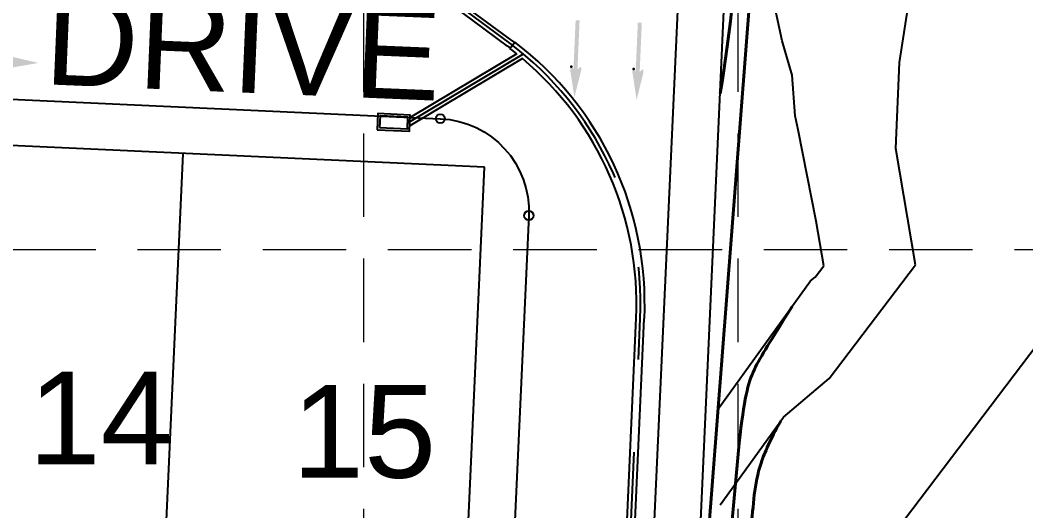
# Model space of a CAD drawing. Header units: feet. Extents: x 10084 to 13321, y 3329 to 8503.
# Drawn here: x 11548 to 11764.7, y 5698.4 to 5804.2 of the extents above; entities that cross this region are included whole.
import ezdxf
from ezdxf.enums import TextEntityAlignment as Align

# ---------------------------------------------------------------- set-up
doc = ezdxf.new("R2010")
doc.units = ezdxf.units.FT
doc.header["$LTSCALE"] = 40
doc.header["$MEASUREMENT"] = 0
for name, pattern in [('( Dashdot )', [1.001, 0.5, -0.25, 0.001, -0.25]), ('CENTERX2', [4, 2.5, -0.5, 0.5, -0.5]), ('DASHED', [0.75, 0.5, -0.25]), ('HIDDEN', [0.375, 0.25, -0.125])]:
    doc.linetypes.add(name, pattern=pattern)
for name, color, linetype in [('CONT-L', 55, 'Continuous'), ('CURB', 4, 'Continuous'), ('flow arrow', 4, 'Continuous'), ('GRID', 254, 'DASHED'), ('INLET', 4, 'Continuous'), ('Level 1', 7, 'Continuous'), ('LOT', 7, 'Continuous'), ('NAME', 6, 'Continuous'), ('ROW', 3, '( Dashdot )'), ('STORM', 2, 'Continuous'), ('storm CL', 7, 'CENTERX2')]:
    doc.layers.add(name, color=color, linetype=linetype)
doc.styles.get("Standard").update_dxf_attribs({"font": 'ARIAL.TTF'})

msp = doc.modelspace()

# ---------------------------------------------------------------- hatches: boundary and pattern name
at = {"layer": 'flow arrow', "linetype": 'Continuous', "lineweight": 30}
h = msp.add_hatch(color=7, dxfattribs=at)
edge = h.paths.add_edge_path()
edge.add_line((11668.71, 5794.14), (11668.08, 5793.61))
edge.add_line((11668.08, 5793.61), (11668.54, 5804.19))
edge.add_line((11668.54, 5804.19), (11667.68, 5804.22))
edge.add_line((11667.68, 5804.22), (11667.22, 5793.65))
edge.add_line((11667.22, 5793.65), (11666.75, 5794.21))
edge.add_line((11666.75, 5794.21), (11666.75, 5794.21))
edge.add_ellipse((11666.68, 5793.68), major_axis=(0.024, 0.559), ratio=0.285714, start_angle=342.8173, end_angle=484.7269)
edge.add_line((11666.53, 5793.36), (11666.53, 5793.37))
edge.add_line((11666.53, 5793.37), (11667.42, 5787.59))
edge.add_line((11667.42, 5787.59), (11668.85, 5793.26))
edge.add_line((11668.85, 5793.26), (11668.85, 5793.26))
edge.add_ellipse((11668.73, 5793.59), major_axis=(0.024, 0.559), ratio=0.285714, start_angle=234.1685, end_angle=374.4967)
edge.add_line((11668.71, 5794.14), (11668.71, 5794.14))
edge.add_line((11668.71, 5794.14), (11668.71, 5794.14))
h = msp.add_hatch(color=7, dxfattribs=at)
edge = h.paths.add_edge_path()
edge.add_line((11682.12, 5793.61), (11681.49, 5793.09))
edge.add_line((11681.49, 5793.09), (11681.95, 5803.66))
edge.add_line((11681.95, 5803.66), (11681.09, 5803.69))
edge.add_line((11681.09, 5803.69), (11680.63, 5793.12))
edge.add_line((11680.63, 5793.12), (11680.16, 5793.68))
edge.add_line((11680.16, 5793.68), (11680.15, 5793.68))
edge.add_ellipse((11680.08, 5793.15), major_axis=(0.024, 0.559), ratio=0.285714, start_angle=342.8173, end_angle=484.7269)
edge.add_line((11679.94, 5792.83), (11679.94, 5792.84))
edge.add_line((11679.94, 5792.84), (11680.83, 5787.06))
edge.add_line((11680.83, 5787.06), (11682.25, 5792.73))
edge.add_line((11682.25, 5792.73), (11682.25, 5792.73))
edge.add_ellipse((11682.14, 5793.06), major_axis=(0.024, 0.559), ratio=0.285714, start_angle=234.1685, end_angle=374.4967)
edge.add_line((11682.12, 5793.61), (11682.12, 5793.61))
edge.add_line((11682.12, 5793.61), (11682.12, 5793.61))
h = msp.add_hatch(color=7, dxfattribs=at)
edge = h.paths.add_edge_path()
edge.add_line((11545.34, 5796.17), (11545.88, 5795.55))
edge.add_line((11545.88, 5795.55), (11535.3, 5795.81))
edge.add_line((11535.3, 5795.81), (11535.28, 5794.95))
edge.add_line((11535.28, 5794.95), (11545.86, 5794.69))
edge.add_line((11545.86, 5794.69), (11545.31, 5794.2))
edge.add_line((11545.31, 5794.2), (11545.31, 5794.2))
edge.add_ellipse((11545.84, 5794.14), major_axis=(-0.56, 0.014), ratio=0.285714, start_angle=342.8173, end_angle=484.7269)
edge.add_line((11546.16, 5794), (11546.16, 5794))
edge.add_line((11546.16, 5794), (11551.91, 5795))
edge.add_line((11551.91, 5795), (11546.22, 5796.32))
edge.add_line((11546.22, 5796.32), (11546.22, 5796.32))
edge.add_ellipse((11545.89, 5796.2), major_axis=(-0.56, 0.014), ratio=0.285714, start_angle=234.1685, end_angle=374.4967)
edge.add_line((11545.34, 5796.17), (11545.34, 5796.17))
edge.add_line((11545.34, 5796.17), (11545.34, 5796.17))

# ---------------------------------------------------------------- linework, layer by layer
at = {"layer": 'CONT-L', "color": 5}
for points, elevation in [([(11737.51, 5795.11), (11745.3, 5845.62)], 556), ([(11712.23, 5799.74), (11703.23, 5841.42)], 557), ([(11715.03, 5783.58), (11714.34, 5792.38)], 557), ([(11715.65, 5780.57), (11715.03, 5783.58)], 557), ([(11719.31, 5748.81), (11721.15, 5751.25)], 557), ([(11722.34, 5726.91), (11740.91, 5751.45)], 556), ([(11698.62, 5720.68), (11718.33, 5747.99)], 557)]:
    msp.add_lwpolyline(points, dxfattribs=dict(at, elevation=elevation))
at = {"layer": 'CONT-L', "color": 5, "extrusion": (0.961042, 0.276404, 0), "elevation": 12859.01}
msp.add_lwpolyline([(2328.83, 557), (2336.49, 557)], dxfattribs=at)
at = {"layer": 'CONT-L', "color": 5, "extrusion": (0.999013, -0.044412, 0), "elevation": 11468.56}
msp.add_lwpolyline([(6292.12, 556), (6310.68, 556)], dxfattribs=at)
at = {"layer": 'CONT-L', "color": 5, "extrusion": (0.981164, 0.193175, 0), "elevation": 12611.64}
msp.add_lwpolyline([(3388.44, 557), (3408.52, 557)], dxfattribs=at)
at = {"layer": 'CONT-L', "color": 5, "extrusion": (0.986181, 0.165669, 0)}
for points, elevation in [([(3726.88, 556), (3752.34, 556)], 12531.5), ([(3729.95, 557), (3739.71, 557)], 12511.98)]:
    msp.add_lwpolyline(points, dxfattribs=dict(at, elevation=elevation))
at = {"layer": 'CONT-L', "color": 5, "extrusion": (-0.646515, 0.762901, 0), "elevation": -3190.93}
msp.add_lwpolyline([(-12656.09, 557), (-12657.37, 557)], dxfattribs=at)
at = {"layer": 'CONT-L', "color": 5, "extrusion": (0.797468, -0.603361, 0), "elevation": 5924.07}
msp.add_lwpolyline([(11608.57, 554), (11672.72, 554)], dxfattribs=at)
at = {"layer": 'CONT-L', "color": 5, "extrusion": (0.646515, -0.762901, 0), "elevation": 3209.61}
msp.add_lwpolyline([(12632.63, 556), (12645.52, 556)], dxfattribs=at)
at = {"layer": 'CONT-L', "color": 5, "extrusion": (0.810911, -0.58517, 0), "elevation": 6151.45}
msp.add_lwpolyline([(11467.71, 556), (11491.06, 556)], dxfattribs=at)
at = {"layer": 'CONT-L', "color": 5, "extrusion": (0.505138, -0.863038, 0), "elevation": 1030.04}
msp.add_lwpolyline([(13008.78, 553), (13043.91, 553)], dxfattribs=at)
at = {"layer": 'CURB', "color": 7}
for p, q in [((11698.33, 5998.03), (11673.02, 5440.05)), ((11206.44, 5802.57), (11638.52, 5782.97)), ((11657.6, 5762.08), (11654.07, 5684.45))]:
    msp.add_line(p, q, dxfattribs=at)
for centre in [(11638.52, 5782.97), (11657.6, 5762.08)]:
    msp.add_circle(centre, 1, dxfattribs=at)
at = {"layer": 'CURB', "color": 7, "extrusion": (0, 0, -1)}
msp.add_arc((-11637.62, 5762.99), 20, 92.5969, 182.5969, dxfattribs=at)
at = {"layer": 'flow arrow', "color": 7, "linetype": 'Continuous', "lineweight": 30}
for p in [(11666.75, 5794.21), (11680.16, 5793.68)]:
    msp.add_point(p, dxfattribs=at)
at = {"layer": 'GRID', "color": 252, "linetype": 'HIDDEN', "lineweight": 0, "ltscale": 1.8}
for p, q in [((11622.01, 3736.79), (11622.01, 8418.16)), ((11702.72, 3736.78), (11702.72, 8418.16)), ((10169.24, 5754.74), (13236.21, 5754.74))]:
    msp.add_line(p, q, dxfattribs=at)
at = {"layer": 'INLET', "color": 5, "flags": 128}
for points in [[(11624.9, 5780.58), (11631.89, 5780.27), (11632.05, 5783.76), (11625.06, 5784.08)], [(11625.42, 5781.06), (11631.42, 5780.79), (11631.53, 5783.29), (11625.54, 5783.56)]]:
    msp.add_lwpolyline(points, close=True, dxfattribs=at)
at = {"layer": 'Level 1', "color": 5, "linetype": 'Continuous', "lineweight": 40}
msp.add_line((11691.96, 5636.85), (11710.68, 5880.18), dxfattribs=at)
msp.add_open_spline([(11698.83, 5788.37), (11703.23, 5814.28), (11704.79, 5850.73), (11707.3, 5887.23)], degree=3, dxfattribs=at)
for points, knots in [([(11714.36, 5742.49), (11709.68, 5734.84), (11705.57, 5729.02), (11704.01, 5722.64), (11702.92, 5712.99), (11700.6, 5687.7), (11698.27, 5662.41), (11695.95, 5637.12), (11698.27, 5603.85), (11695.93, 5565.63), (11696.27, 5542.28), (11696.46, 5533.16)], [0, 0, 0, 0, 0.166667, 0.333333, 0.333333, 0.333333, 0.666667, 0.666667, 0.666667, 0.860203, 1, 1, 1, 1]), ([(11711.9, 5717.74), (11709.56, 5713.59), (11707.29, 5708.49), (11706.04, 5702.02), (11705.81, 5697.02), (11705.2, 5694.16), (11703.44, 5675.24), (11701.69, 5656.32), (11699.94, 5637.4), (11702.27, 5603.87), (11699.56, 5559.42), (11700.52, 5533.29), (11700.74, 5519.08), (11700.77, 5517.18)], [0, 0, 0, 0, 0.111111, 0.222222, 0.333333, 0.333333, 0.333333, 0.666667, 0.666667, 0.666667, 0.821319, 0.975971, 1, 1, 1, 1])]:
    msp.add_open_spline(points, degree=3, knots=knots, dxfattribs=at)
at = {"layer": 'LOT', "color": 7}
msp.add_line((11578.57, 5675.07), (11583.13, 5775.47), dxfattribs=at)
at = {"layer": 'ROW', "color": 7, "linetype": 'Continuous'}
for p, q in [((11682.18, 5421.38), (11708.26, 5996.3)), ((11648.06, 5772.53), (11205.99, 5792.58)), ((11643.55, 5673.13), (11648.06, 5772.53))]:
    msp.add_line(p, q, dxfattribs=at)
at = {"layer": 'STORM', "color": 5}
for p, q in [((11653.92, 5799.83), (11633.47, 5815.05)), ((11653.03, 5798.63), (11633.39, 5813.24)), ((11653.53, 5798.09), (11654.59, 5799.48)), ((11654.99, 5796.95), (11632.03, 5783.24)), ((11656.22, 5795.93), (11631.95, 5781.45)), ((11676.48, 5646.07), (11680.74, 5739.94)), ((11676.69, 5612.01), (11682.49, 5739.86))]:
    msp.add_line(p, q, dxfattribs=at)
for radius, start, end in [(69.25, 52.7456, 53.347), (70.75, 52.7456, 53.347), (70.88, 357.4031, 52.7456), (69.12, 51.208, 52.7456), (69.12, 357.4031, 49.8873)]:
    msp.add_arc((11611.69, 5743.07), radius, start, end, dxfattribs=at)
at = {"layer": 'storm CL', "color": 5}
msp.add_line((11656.41, 5796.92), (11631.47, 5782.04), dxfattribs=at)
at = {"layer": 'storm CL', "color": 5, "flags": 128}
msp.add_lwpolyline([(11675.77, 5611.12), (11681.62, 5739.9), (11681.62, 5739.9, 0.249068), (11653.47, 5799.23), (11653.47, 5799.23), (11632.95, 5814.5)], format="xyb", dxfattribs=at)

# ---------------------------------------------------------------- texts
at = {"layer": 'NAME', "color": 7}
msp.add_text('CHESTNUT DRIVE', height=20, rotation=357.6015, dxfattribs=at).set_placement((11393.64, 5807.09), align=Align.MIDDLE_LEFT)
for s, p in [('14', (11549.78, 5718.41)), ('15', (11606.55, 5715.52))]:
    msp.add_text(s, height=20, dxfattribs=at).set_placement(p, align=Align.MIDDLE_LEFT)

doc.saveas('drawing.dxf')
